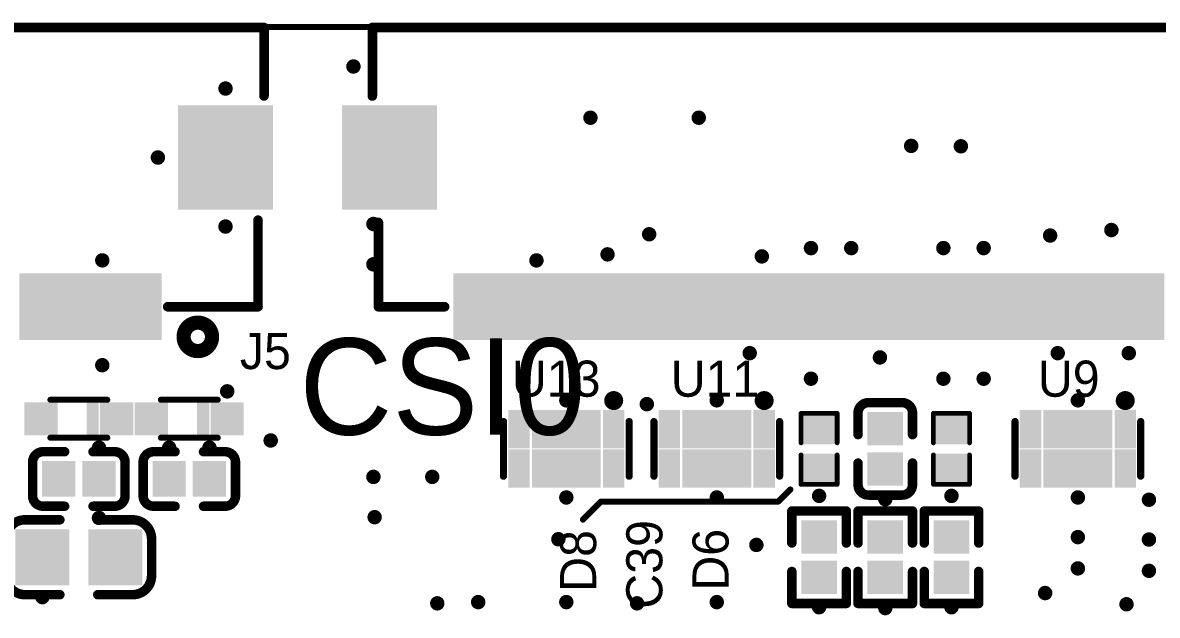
# Model space of a CAD drawing. Header units: millimetres. Extents: x 1205 to 1330, y 770 to 864.
# Drawn here: x 1252.03 to 1275.97, y 847.23 to 859.73 of the extents above; entities that cross this region are included whole.
import ezdxf

# ---------------------------------------------------------------- set-up
doc = ezdxf.new("R2010")
doc.units = ezdxf.units.MM
for name, color, linetype in [('Mechanical1', 6, 'Continuous'), ('TopOverlay', 2, 'Continuous'), ('TopPaste', 8, 'Continuous'), ('TopSolder', 216, 'Continuous'), ('ViaHoleLayer', 16, 'Continuous')]:
    doc.layers.add(name, color=color, linetype=linetype)

# ---------------------------------------------------------------- blocks, each defined once
blk = doc.blocks.new('0402_C_55')
at = {"layer": 'TopOverlay', "const_width": 0.2}
for points in [[(-0.975, 0.355, -0.414214), (-0.755, 0.575)], [(0.755, 0.575, -0.414214), (0.975, 0.355)], [(-0.755, -0.575, -0.414214), (-0.975, -0.355)], [(0.975, -0.355, -0.414214), (0.755, -0.575)]]:
    blk.add_lwpolyline(points, format="xyb", dxfattribs=at)
at = {"layer": 'TopOverlay', "const_width": 0.1}
for points in [[(-0.805, 0.575, 1), (-0.705, 0.575, 1)], [(-0.8, 0.575, 1), (-0.7, 0.575, 1)], [(-0.35, 0.575, 1), (-0.25, 0.575, 1)], [(0.25, 0.575, 1), (0.35, 0.575, 1)], [(0.7, 0.575, 1), (0.8, 0.575, 1)], [(0.705, 0.575, 1), (0.805, 0.575, 1)], [(-1.025, 0.355, 1), (-0.925, 0.355, 1)], [(-1.025, 0.355, 1), (-0.925, 0.355, 1)], [(0.925, 0.355, 1), (1.025, 0.355, 1)], [(0.925, 0.355, 1), (1.025, 0.355, 1)], [(-1.025, -0.355, 1), (-0.925, -0.355, 1)], [(-1.025, -0.355, 1), (-0.925, -0.355, 1)], [(-0.805, -0.575, 1), (-0.705, -0.575, 1)], [(-0.8, -0.575, 1), (-0.7, -0.575, 1)], [(-0.35, -0.575, 1), (-0.25, -0.575, 1)], [(0.25, -0.575, 1), (0.35, -0.575, 1)], [(0.7, -0.575, 1), (0.8, -0.575, 1)], [(0.705, -0.575, 1), (0.805, -0.575, 1)], [(0.925, -0.355, 1), (1.025, -0.355, 1)], [(0.925, -0.355, 1), (1.025, -0.355, 1)]]:
    blk.add_lwpolyline(points, format="xyb", close=True, dxfattribs=at)
at = {"layer": 'TopOverlay', "const_width": 0.2}
for points in [[(-0.75, 0.575), (-0.3, 0.575)], [(0.3, 0.575), (0.75, 0.575)], [(-0.975, 0.355), (-0.975, -0.355)], [(0.975, 0.355), (0.975, -0.355)], [(-0.3, -0.575), (-0.75, -0.575)], [(0.3, -0.575), (0.75, -0.575)]]:
    blk.add_lwpolyline(points, dxfattribs=at)
at = {"layer": 'TopPaste'}
for points in [[(-0.725, -0.325), (-0.125, -0.325), (-0.725, 0.325), (-0.125, 0.325)], [(0.125, -0.325), (0.725, -0.325), (0.125, 0.325), (0.725, 0.325)]]:
    blk.add_solid(points, dxfattribs=at)
at = {"layer": 'TopSolder'}
for points in [[(-0.776, -0.376), (-0.074, -0.376), (-0.776, 0.376), (-0.074, 0.376)], [(0.074, -0.376), (0.776, -0.376), (0.074, 0.376), (0.776, 0.376)]]:
    blk.add_solid(points, dxfattribs=at)
blk = doc.blocks.new('0402_C_69')
at = {"layer": 'TopOverlay', "const_width": 0.2}
for points in [[(-0.975, 0.355, -0.414214), (-0.755, 0.575)], [(0.755, 0.575, -0.414214), (0.975, 0.355)], [(-0.755, -0.575, -0.414214), (-0.975, -0.355)], [(0.975, -0.355, -0.414214), (0.755, -0.575)]]:
    blk.add_lwpolyline(points, format="xyb", dxfattribs=at)
at = {"layer": 'TopOverlay', "const_width": 0.1}
for points in [[(-0.805, 0.575, 1), (-0.705, 0.575, 1)], [(-0.8, 0.575, 1), (-0.7, 0.575, 1)], [(-0.35, 0.575, 1), (-0.25, 0.575, 1)], [(0.25, 0.575, 1), (0.35, 0.575, 1)], [(0.7, 0.575, 1), (0.8, 0.575, 1)], [(0.705, 0.575, 1), (0.805, 0.575, 1)], [(-1.025, 0.355, 1), (-0.925, 0.355, 1)], [(-1.025, 0.355, 1), (-0.925, 0.355, 1)], [(0.925, 0.355, 1), (1.025, 0.355, 1)], [(0.925, 0.355, 1), (1.025, 0.355, 1)], [(-1.025, -0.355, 1), (-0.925, -0.355, 1)], [(-1.025, -0.355, 1), (-0.925, -0.355, 1)], [(-0.805, -0.575, 1), (-0.705, -0.575, 1)], [(-0.8, -0.575, 1), (-0.7, -0.575, 1)], [(-0.35, -0.575, 1), (-0.25, -0.575, 1)], [(0.25, -0.575, 1), (0.35, -0.575, 1)], [(0.7, -0.575, 1), (0.8, -0.575, 1)], [(0.705, -0.575, 1), (0.805, -0.575, 1)], [(0.925, -0.355, 1), (1.025, -0.355, 1)], [(0.925, -0.355, 1), (1.025, -0.355, 1)]]:
    blk.add_lwpolyline(points, format="xyb", close=True, dxfattribs=at)
at = {"layer": 'TopOverlay', "const_width": 0.2}
for points in [[(-0.3, 0.575), (-0.75, 0.575)], [(0.75, 0.575), (0.3, 0.575)], [(-0.975, 0.355), (-0.975, -0.355)], [(0.975, 0.355), (0.975, -0.355)], [(-0.3, -0.575), (-0.75, -0.575)], [(0.75, -0.575), (0.3, -0.575)]]:
    blk.add_lwpolyline(points, dxfattribs=at)
at = {"layer": 'TopPaste'}
for points in [[(-0.725, -0.325), (-0.125, -0.325), (-0.725, 0.325), (-0.125, 0.325)], [(0.125, -0.325), (0.725, -0.325), (0.125, 0.325), (0.725, 0.325)]]:
    blk.add_solid(points, dxfattribs=at)
at = {"layer": 'TopSolder'}
for points in [[(-0.776, -0.376), (-0.074, -0.376), (-0.776, 0.376), (-0.074, 0.376)], [(0.074, -0.376), (0.776, -0.376), (0.074, 0.376), (0.776, 0.376)]]:
    blk.add_solid(points, dxfattribs=at)
blk = doc.blocks.new('0402_C_71')
at = {"layer": 'TopOverlay', "const_width": 0.2}
for points in [[(-0.975, 0.355, -0.414214), (-0.755, 0.575)], [(0.755, 0.575, -0.414214), (0.975, 0.355)], [(-0.755, -0.575, -0.414214), (-0.975, -0.355)], [(0.975, -0.355, -0.414214), (0.755, -0.575)]]:
    blk.add_lwpolyline(points, format="xyb", dxfattribs=at)
at = {"layer": 'TopOverlay', "const_width": 0.1}
for points in [[(-0.805, 0.575, 1), (-0.705, 0.575, 1)], [(-0.8, 0.575, 1), (-0.7, 0.575, 1)], [(-0.35, 0.575, 1), (-0.25, 0.575, 1)], [(0.25, 0.575, 1), (0.35, 0.575, 1)], [(0.7, 0.575, 1), (0.8, 0.575, 1)], [(0.705, 0.575, 1), (0.805, 0.575, 1)], [(-1.025, 0.355, 1), (-0.925, 0.355, 1)], [(-1.025, 0.355, 1), (-0.925, 0.355, 1)], [(0.925, 0.355, 1), (1.025, 0.355, 1)], [(0.925, 0.355, 1), (1.025, 0.355, 1)], [(-1.025, -0.355, 1), (-0.925, -0.355, 1)], [(-1.025, -0.355, 1), (-0.925, -0.355, 1)], [(-0.805, -0.575, 1), (-0.705, -0.575, 1)], [(-0.8, -0.575, 1), (-0.7, -0.575, 1)], [(-0.35, -0.575, 1), (-0.25, -0.575, 1)], [(0.25, -0.575, 1), (0.35, -0.575, 1)], [(0.7, -0.575, 1), (0.8, -0.575, 1)], [(0.705, -0.575, 1), (0.805, -0.575, 1)], [(0.925, -0.355, 1), (1.025, -0.355, 1)], [(0.925, -0.355, 1), (1.025, -0.355, 1)]]:
    blk.add_lwpolyline(points, format="xyb", close=True, dxfattribs=at)
at = {"layer": 'TopOverlay', "const_width": 0.2}
for points in [[(-0.3, 0.575), (-0.75, 0.575)], [(0.75, 0.575), (0.3, 0.575)], [(-0.975, 0.355), (-0.975, -0.355)], [(0.975, 0.355), (0.975, -0.355)], [(-0.3, -0.575), (-0.75, -0.575)], [(0.75, -0.575), (0.3, -0.575)]]:
    blk.add_lwpolyline(points, dxfattribs=at)
at = {"layer": 'TopPaste'}
for points in [[(-0.725, -0.325), (-0.125, -0.325), (-0.725, 0.325), (-0.125, 0.325)], [(0.125, -0.325), (0.725, -0.325), (0.125, 0.325), (0.725, 0.325)]]:
    blk.add_solid(points, dxfattribs=at)
at = {"layer": 'TopSolder'}
for points in [[(-0.776, -0.376), (-0.074, -0.376), (-0.776, 0.376), (-0.074, 0.376)], [(0.074, -0.376), (0.776, -0.376), (0.074, 0.376), (0.776, 0.376)]]:
    blk.add_solid(points, dxfattribs=at)
blk = doc.blocks.new('0603_C_72')
at = {"layer": 'TopOverlay', "const_width": 0.2}
for points in [[(-1.535, 0.39, -0.414213), (-1.135, 0.79)], [(1.135, 0.79, -0.414213), (1.535, 0.39)], [(-1.135, -0.79, -0.414213), (-1.535, -0.39)], [(1.535, -0.39, -0.414213), (1.135, -0.79)]]:
    blk.add_lwpolyline(points, format="xyb", dxfattribs=at)
for points in [[(-0.4, 0.79), (-1.135, 0.79)], [(1.135, 0.79), (0.4, 0.79)], [(-1.535, 0.39), (-1.535, -0.39)], [(1.535, 0.39), (1.535, -0.39)], [(-0.4, -0.79), (-1.135, -0.79)], [(1.135, -0.79), (0.4, -0.79)]]:
    blk.add_lwpolyline(points, dxfattribs=at)
at = {"layer": 'TopOverlay', "const_width": 0.1}
for points in [[(-1.185, 0.79, 1), (-1.085, 0.79, 1)], [(-1.185, 0.79, 1), (-1.085, 0.79, 1)], [(-0.45, 0.79, 1), (-0.35, 0.79, 1)], [(0.35, 0.79, 1), (0.45, 0.79, 1)], [(1.085, 0.79, 1), (1.185, 0.79, 1)], [(1.085, 0.79, 1), (1.185, 0.79, 1)], [(-1.585, 0.39, 1), (-1.485, 0.39, 1)], [(-1.585, 0.39, 1), (-1.485, 0.39, 1)], [(1.485, 0.39, 1), (1.585, 0.39, 1)], [(1.485, 0.39, 1), (1.585, 0.39, 1)], [(-1.585, -0.39, 1), (-1.485, -0.39, 1)], [(-1.585, -0.39, 1), (-1.485, -0.39, 1)], [(1.485, -0.39, 1), (1.585, -0.39, 1)], [(1.485, -0.39, 1), (1.585, -0.39, 1)], [(-1.185, -0.79, 1), (-1.085, -0.79, 1)], [(-1.185, -0.79, 1), (-1.085, -0.79, 1)], [(-0.45, -0.79, 1), (-0.35, -0.79, 1)], [(0.35, -0.79, 1), (0.45, -0.79, 1)], [(1.085, -0.79, 1), (1.185, -0.79, 1)], [(1.085, -0.79, 1), (1.185, -0.79, 1)]]:
    blk.add_lwpolyline(points, format="xyb", close=True, dxfattribs=at)
at = {"layer": 'TopPaste'}
for points in [[(-1.235, -0.49), (-0.305, -0.49), (-1.235, 0.49), (-0.305, 0.49)], [(0.305, -0.49), (1.235, -0.49), (0.305, 0.49), (1.235, 0.49)]]:
    blk.add_solid(points, dxfattribs=at)
at = {"layer": 'TopSolder'}
for points in [[(-1.337, -0.592), (-0.203, -0.592), (-1.337, 0.592), (-0.203, 0.592)], [(0.203, -0.592), (1.337, -0.592), (0.203, 0.592), (1.337, 0.592)]]:
    blk.add_solid(points, dxfattribs=at)
blk = doc.blocks.new('DFN1006_237')
at = {"layer": 'TopOverlay', "const_width": 0.1}
for points in [[(-0.75, 0.381), (-0.75, -0.381)], [(-0.75, 0.381), (-0.127, 0.381)], [(0.127, 0.381), (0.75, 0.381)], [(0.75, 0.381), (0.75, -0.381)], [(-0.75, -0.381), (-0.127, -0.381)], [(0.127, -0.381), (0.75, -0.381)]]:
    blk.add_lwpolyline(points, dxfattribs=at)
at = {"layer": 'TopOverlay', "const_width": 0.05}
for points in [[(-0.775, 0.381, 1), (-0.725, 0.381, 1)], [(-0.775, 0.381, 1), (-0.725, 0.381, 1)], [(-0.152, 0.381, 1), (-0.102, 0.381, 1)], [(0.102, 0.381, 1), (0.152, 0.381, 1)], [(0.725, 0.381, 1), (0.775, 0.381, 1)], [(0.725, 0.381, 1), (0.775, 0.381, 1)], [(-0.775, -0.381, 1), (-0.725, -0.381, 1)], [(-0.775, -0.381, 1), (-0.725, -0.381, 1)], [(-0.152, -0.381, 1), (-0.102, -0.381, 1)], [(0.102, -0.381, 1), (0.152, -0.381, 1)], [(0.725, -0.381, 1), (0.775, -0.381, 1)], [(0.725, -0.381, 1), (0.775, -0.381, 1)]]:
    blk.add_lwpolyline(points, format="xyb", close=True, dxfattribs=at)
at = {"layer": 'TopPaste'}
for points in [[(-0.65, -0.3), (-0.15, -0.3), (-0.65, 0.3), (-0.15, 0.3)], [(0.15, -0.3), (0.65, -0.3), (0.15, 0.3), (0.65, 0.3)]]:
    blk.add_solid(points, dxfattribs=at)
at = {"layer": 'TopSolder'}
for points in [[(-0.701, -0.351), (-0.099, -0.351), (-0.701, 0.351), (-0.099, 0.351)], [(0.099, -0.351), (0.701, -0.351), (0.099, 0.351), (0.701, 0.351)]]:
    blk.add_solid(points, dxfattribs=at)
blk = doc.blocks.new('DFN1006_239')
at = {"layer": 'TopOverlay', "const_width": 0.1}
for points in [[(-0.75, 0.381), (-0.75, -0.381)], [(-0.75, 0.381), (-0.127, 0.381)], [(0.127, 0.381), (0.75, 0.381)], [(0.75, 0.381), (0.75, -0.381)], [(-0.75, -0.381), (-0.127, -0.381)], [(0.127, -0.381), (0.75, -0.381)]]:
    blk.add_lwpolyline(points, dxfattribs=at)
at = {"layer": 'TopOverlay', "const_width": 0.05}
for points in [[(-0.775, 0.381, 1), (-0.725, 0.381, 1)], [(-0.775, 0.381, 1), (-0.725, 0.381, 1)], [(-0.152, 0.381, 1), (-0.102, 0.381, 1)], [(0.102, 0.381, 1), (0.152, 0.381, 1)], [(0.725, 0.381, 1), (0.775, 0.381, 1)], [(0.725, 0.381, 1), (0.775, 0.381, 1)], [(-0.775, -0.381, 1), (-0.725, -0.381, 1)], [(-0.775, -0.381, 1), (-0.725, -0.381, 1)], [(-0.152, -0.381, 1), (-0.102, -0.381, 1)], [(0.102, -0.381, 1), (0.152, -0.381, 1)], [(0.725, -0.381, 1), (0.775, -0.381, 1)], [(0.725, -0.381, 1), (0.775, -0.381, 1)]]:
    blk.add_lwpolyline(points, format="xyb", close=True, dxfattribs=at)
at = {"layer": 'TopPaste'}
for points in [[(-0.65, -0.3), (-0.15, -0.3), (-0.65, 0.3), (-0.15, 0.3)], [(0.15, -0.3), (0.65, -0.3), (0.15, 0.3), (0.65, 0.3)]]:
    blk.add_solid(points, dxfattribs=at)
at = {"layer": 'TopSolder'}
for points in [[(-0.701, -0.351), (-0.099, -0.351), (-0.701, 0.351), (-0.099, 0.351)], [(0.099, -0.351), (0.701, -0.351), (0.099, 0.351), (0.701, 0.351)]]:
    blk.add_solid(points, dxfattribs=at)
blk = doc.blocks.new('SOD_523_244')
at = {"layer": 'TopOverlay', "const_width": 0.127}
for points in [[(-0.6, 0.4), (0.6, 0.4)], [(-0.6, -0.4), (0.6, -0.4)]]:
    blk.add_lwpolyline(points, dxfattribs=at)
at = {"layer": 'TopOverlay', "const_width": 0.0635}
for points in [[(-0.632, 0.4, 1), (-0.568, 0.4, 1)], [(0.568, 0.4, 1), (0.632, 0.4, 1)], [(-0.632, -0.4, 1), (-0.568, -0.4, 1)], [(0.568, -0.4, 1), (0.632, -0.4, 1)]]:
    blk.add_lwpolyline(points, format="xyb", close=True, dxfattribs=at)
at = {"layer": 'TopOverlay'}
blk.add_solid([(0.164, -0.401), (0.42, -0.401), (0.164, 0.399), (0.42, 0.399)], dxfattribs=at)
at = {"layer": 'TopPaste'}
for points in [[(-0.55, 0.25), (-1.05, 0.25), (-0.55, -0.25), (-1.05, -0.25)], [(0.55, -0.25), (1.05, -0.25), (0.55, 0.25), (1.05, 0.25)]]:
    blk.add_solid(points, dxfattribs=at)
at = {"layer": 'TopSolder'}
for points in [[(-0.45, 0.35), (-1.15, 0.35), (-0.45, -0.35), (-1.15, -0.35)], [(0.45, -0.35), (1.15, -0.35), (0.45, 0.35), (1.15, 0.35)]]:
    blk.add_solid(points, dxfattribs=at)
blk = doc.blocks.new('SOD_523_245')
at = {"layer": 'TopOverlay', "const_width": 0.127}
for points in [[(-0.6, 0.4), (0.6, 0.4)], [(-0.6, -0.4), (0.6, -0.4)]]:
    blk.add_lwpolyline(points, dxfattribs=at)
at = {"layer": 'TopOverlay', "const_width": 0.0635}
for points in [[(-0.632, 0.4, 1), (-0.568, 0.4, 1)], [(0.568, 0.4, 1), (0.632, 0.4, 1)], [(-0.632, -0.4, 1), (-0.568, -0.4, 1)], [(0.568, -0.4, 1), (0.632, -0.4, 1)]]:
    blk.add_lwpolyline(points, format="xyb", close=True, dxfattribs=at)
at = {"layer": 'TopOverlay'}
blk.add_solid([(0.163, -0.4), (0.42, -0.4), (0.163, 0.4), (0.42, 0.4)], dxfattribs=at)
at = {"layer": 'TopPaste'}
for points in [[(-0.55, 0.25), (-1.05, 0.25), (-0.55, -0.25), (-1.05, -0.25)], [(0.55, -0.25), (1.05, -0.25), (0.55, 0.25), (1.05, 0.25)]]:
    blk.add_solid(points, dxfattribs=at)
at = {"layer": 'TopSolder'}
for points in [[(-0.45, 0.35), (-1.15, 0.35), (-0.45, -0.35), (-1.15, -0.35)], [(0.45, -0.35), (1.15, -0.35), (0.45, 0.35), (1.15, 0.35)]]:
    blk.add_solid(points, dxfattribs=at)
blk = doc.blocks.new('FFC0_5_40P_324')
at = {"layer": 'TopOverlay', "const_width": 0.203}
for points in [[(11.586, 1.574), (10.189, 1.574)], [(11.586, 1.574), (11.586, -0.204)], [(11.713, -2.871), (11.713, -4.316)], [(11.713, -4.316), (-12.163, -4.316)]]:
    blk.add_lwpolyline(points, dxfattribs=at)
at = {"layer": 'TopOverlay'}
for points, const_width in [([(10.138, 1.574, 1), (10.24, 1.574, 1)], 0.101), ([(11.535, 1.574, 1), (11.637, 1.574, 1)], 0.101), ([(11.535, 1.574, 1), (11.637, 1.574, 1)], 0.101), ([(11.535, -0.204, 1), (11.637, -0.204, 1)], 0.101), ([(11.662, -2.871, 1), (11.764, -2.871, 1)], 0.101), ([(11.662, -4.316, 1), (11.764, -4.316, 1)], 0.102), ([(11.662, -4.316, 1), (11.764, -4.316, 1)], 0.101)]:
    blk.add_lwpolyline(points, format="xyb", close=True, dxfattribs=dict(at, const_width=const_width))
at = {"layer": 'TopPaste'}
for points in [[(-4.9, 0.974), (-4.6, 0.974), (-4.9, 2.174), (-4.6, 2.174)], [(-4.4, 0.974), (-4.1, 0.974), (-4.4, 2.174), (-4.1, 2.174)], [(-3.9, 0.974), (-3.6, 0.974), (-3.9, 2.174), (-3.6, 2.174)], [(-3.4, 0.974), (-3.1, 0.974), (-3.4, 2.174), (-3.1, 2.174)], [(-2.9, 0.974), (-2.6, 0.974), (-2.9, 2.174), (-2.6, 2.174)], [(-2.4, 0.974), (-2.1, 0.974), (-2.4, 2.174), (-2.1, 2.174)], [(-1.9, 0.974), (-1.6, 0.974), (-1.9, 2.174), (-1.6, 2.174)], [(-1.4, 0.974), (-1.1, 0.974), (-1.4, 2.174), (-1.1, 2.174)], [(-0.9, 0.974), (-0.6, 0.974), (-0.9, 2.174), (-0.6, 2.174)], [(-0.4, 0.974), (-0.1, 0.974), (-0.4, 2.174), (-0.1, 2.174)], [(0.1, 0.974), (0.4, 0.974), (0.1, 2.174), (0.4, 2.174)], [(0.6, 0.974), (0.9, 0.974), (0.6, 2.174), (0.9, 2.174)], [(1.1, 0.974), (1.4, 0.974), (1.1, 2.174), (1.4, 2.174)], [(1.6, 0.974), (1.9, 0.974), (1.6, 2.174), (1.9, 2.174)], [(2.1, 0.974), (2.4, 0.974), (2.1, 2.174), (2.4, 2.174)], [(2.6, 0.974), (2.9, 0.974), (2.6, 2.174), (2.9, 2.174)], [(3.1, 0.974), (3.4, 0.974), (3.1, 2.174), (3.4, 2.174)], [(3.6, 0.974), (3.9, 0.974), (3.6, 2.174), (3.9, 2.174)], [(4.1, 0.974), (4.4, 0.974), (4.1, 2.174), (4.4, 2.174)], [(4.6, 0.974), (4.9, 0.974), (4.6, 2.174), (4.9, 2.174)], [(5.1, 0.974), (5.4, 0.974), (5.1, 2.174), (5.4, 2.174)], [(5.6, 0.974), (5.9, 0.974), (5.6, 2.174), (5.9, 2.174)], [(6.1, 0.974), (6.4, 0.974), (6.1, 2.174), (6.4, 2.174)], [(6.6, 0.974), (6.9, 0.974), (6.6, 2.174), (6.9, 2.174)], [(7.1, 0.974), (7.4, 0.974), (7.1, 2.174), (7.4, 2.174)], [(7.6, 0.974), (7.9, 0.974), (7.6, 2.174), (7.9, 2.174)], [(8.1, 0.974), (8.4, 0.974), (8.1, 2.174), (8.4, 2.174)], [(8.6, 0.974), (8.9, 0.974), (8.6, 2.174), (8.9, 2.174)], [(9.1, 0.974), (9.4, 0.974), (9.1, 2.174), (9.4, 2.174)], [(9.6, 0.974), (9.9, 0.974), (9.6, 2.174), (9.9, 2.174)], [(12.25, -0.574), (10.45, -0.574), (12.25, -2.574), (10.45, -2.574)]]:
    blk.add_solid(points, dxfattribs=at)
at = {"layer": 'TopSolder'}
for points in [[(-5.002, 0.872), (-4.498, 0.872), (-5.002, 2.276), (-4.498, 2.276)], [(-4.502, 0.872), (-3.998, 0.872), (-4.502, 2.276), (-3.998, 2.276)], [(-4.002, 0.872), (-3.498, 0.872), (-4.002, 2.276), (-3.498, 2.276)], [(-3.502, 0.872), (-2.998, 0.872), (-3.502, 2.276), (-2.998, 2.276)], [(-3.002, 0.872), (-2.498, 0.872), (-3.002, 2.276), (-2.498, 2.276)], [(-2.502, 0.872), (-1.998, 0.872), (-2.502, 2.276), (-1.998, 2.276)], [(-2.002, 0.872), (-1.498, 0.872), (-2.002, 2.276), (-1.498, 2.276)], [(-1.502, 0.872), (-0.998, 0.872), (-1.502, 2.276), (-0.998, 2.276)], [(-1.002, 0.872), (-0.498, 0.872), (-1.002, 2.276), (-0.498, 2.276)], [(-0.502, 0.872), (0.002, 0.872), (-0.502, 2.276), (0.002, 2.276)], [(-0.002, 0.872), (0.502, 0.872), (-0.002, 2.276), (0.502, 2.276)], [(0.498, 0.872), (1.002, 0.872), (0.498, 2.276), (1.002, 2.276)], [(0.998, 0.872), (1.502, 0.872), (0.998, 2.276), (1.502, 2.276)], [(1.498, 0.872), (2.002, 0.872), (1.498, 2.276), (2.002, 2.276)], [(1.998, 0.872), (2.502, 0.872), (1.998, 2.276), (2.502, 2.276)], [(2.498, 0.872), (3.002, 0.872), (2.498, 2.276), (3.002, 2.276)], [(2.998, 0.872), (3.502, 0.872), (2.998, 2.276), (3.502, 2.276)], [(3.498, 0.872), (4.002, 0.872), (3.498, 2.276), (4.002, 2.276)], [(3.998, 0.872), (4.502, 0.872), (3.998, 2.276), (4.502, 2.276)], [(4.498, 0.872), (5.002, 0.872), (4.498, 2.276), (5.002, 2.276)], [(4.998, 0.872), (5.502, 0.872), (4.998, 2.276), (5.502, 2.276)], [(5.498, 0.872), (6.002, 0.872), (5.498, 2.276), (6.002, 2.276)], [(5.998, 0.872), (6.502, 0.872), (5.998, 2.276), (6.502, 2.276)], [(6.498, 0.872), (7.002, 0.872), (6.498, 2.276), (7.002, 2.276)], [(6.998, 0.872), (7.502, 0.872), (6.998, 2.276), (7.502, 2.276)], [(7.498, 0.872), (8.002, 0.872), (7.498, 2.276), (8.002, 2.276)], [(7.998, 0.872), (8.502, 0.872), (7.998, 2.276), (8.502, 2.276)], [(8.498, 0.872), (9.002, 0.872), (8.498, 2.276), (9.002, 2.276)], [(8.998, 0.872), (9.502, 0.872), (8.998, 2.276), (9.502, 2.276)], [(9.498, 0.872), (10.002, 0.872), (9.498, 2.276), (10.002, 2.276)], [(12.352, -0.472), (10.348, -0.472), (12.352, -2.676), (10.348, -2.676)]]:
    blk.add_solid(points, dxfattribs=at)
blk = doc.blocks.new('FFC0_5_40P_326')
at = {"layer": 'TopOverlay'}
for points, const_width in [([(-10.466, 2.209, 1), (-11.066, 2.209, 1)], 0.3), ([(-11.141, 2.209, 1), (-10.991, 2.209, 1)], 0.15), ([(-10.541, 2.209, 1), (-10.391, 2.209, 1)], 0.15), ([(-12.087, 1.574, 1), (-11.985, 1.574, 1)], 0.102), ([(-12.087, 1.574, 1), (-11.985, 1.574, 1)], 0.101), ([(-10.182, 1.574, 1), (-10.08, 1.574, 1)], 0.101), ([(-12.087, -0.252, 1), (-11.985, -0.252, 1)], 0.102), ([(-12.214, -2.871, 1), (-12.112, -2.871, 1)], 0.101), ([(-12.214, -4.316, 1), (-12.112, -4.316, 1)], 0.102), ([(-12.214, -4.316, 1), (-12.112, -4.316, 1)], 0.101)]:
    blk.add_lwpolyline(points, format="xyb", close=True, dxfattribs=dict(at, const_width=const_width))
at = {"layer": 'TopOverlay', "const_width": 0.203}
for points in [[(-12.036, 1.574), (-12.036, -0.252)], [(-10.131, 1.574), (-12.036, 1.574)], [(-12.163, -2.871), (-12.163, -4.316)], [(11.713, -4.316), (-12.163, -4.316)]]:
    blk.add_lwpolyline(points, dxfattribs=at)
at = {"layer": 'TopPaste'}
for points in [[(-9.9, 0.974), (-9.6, 0.974), (-9.9, 2.174), (-9.6, 2.174)], [(-9.4, 0.974), (-9.1, 0.974), (-9.4, 2.174), (-9.1, 2.174)], [(-8.9, 0.974), (-8.6, 0.974), (-8.9, 2.174), (-8.6, 2.174)], [(-8.4, 0.974), (-8.1, 0.974), (-8.4, 2.174), (-8.1, 2.174)], [(-7.9, 0.974), (-7.6, 0.974), (-7.9, 2.174), (-7.6, 2.174)], [(-7.4, 0.974), (-7.1, 0.974), (-7.4, 2.174), (-7.1, 2.174)], [(-12.25, -2.574), (-10.45, -2.574), (-12.25, -0.574), (-10.45, -0.574)]]:
    blk.add_solid(points, dxfattribs=at)
at = {"layer": 'TopSolder'}
for points in [[(-10.002, 0.872), (-9.498, 0.872), (-10.002, 2.276), (-9.498, 2.276)], [(-9.502, 0.872), (-8.998, 0.872), (-9.502, 2.276), (-8.998, 2.276)], [(-9.002, 0.872), (-8.498, 0.872), (-9.002, 2.276), (-8.498, 2.276)], [(-8.502, 0.872), (-7.998, 0.872), (-8.502, 2.276), (-7.998, 2.276)], [(-8.002, 0.872), (-7.498, 0.872), (-8.002, 2.276), (-7.498, 2.276)], [(-7.502, 0.872), (-6.998, 0.872), (-7.502, 2.276), (-6.998, 2.276)], [(-12.352, -2.676), (-10.348, -2.676), (-12.352, -0.472), (-10.348, -0.472)]]:
    blk.add_solid(points, dxfattribs=at)
blk = doc.blocks.new('0402_R_372')
at = {"layer": 'TopOverlay', "const_width": 0.2}
for points in [[(-0.975, -0.575), (-0.975, 0.575)], [(-0.3, 0.575), (-0.975, 0.575)], [(0.975, 0.575), (0.3, 0.575)], [(0.975, -0.575), (0.975, 0.575)], [(-0.975, -0.575), (-0.3, -0.575)], [(0.3, -0.575), (0.975, -0.575)]]:
    blk.add_lwpolyline(points, dxfattribs=at)
at = {"layer": 'TopOverlay', "const_width": 0.1}
for points in [[(-1.025, 0.575, 1), (-0.925, 0.575, 1)], [(-1.025, 0.575, 1), (-0.925, 0.575, 1)], [(-0.35, 0.575, 1), (-0.25, 0.575, 1)], [(0.25, 0.575, 1), (0.35, 0.575, 1)], [(0.925, 0.575, 1), (1.025, 0.575, 1)], [(0.925, 0.575, 1), (1.025, 0.575, 1)], [(-1.025, -0.575, 1), (-0.925, -0.575, 1)], [(-1.025, -0.575, 1), (-0.925, -0.575, 1)], [(-0.35, -0.575, 1), (-0.25, -0.575, 1)], [(0.25, -0.575, 1), (0.35, -0.575, 1)], [(0.925, -0.575, 1), (1.025, -0.575, 1)], [(0.925, -0.575, 1), (1.025, -0.575, 1)]]:
    blk.add_lwpolyline(points, format="xyb", close=True, dxfattribs=at)
at = {"layer": 'TopPaste'}
for points in [[(-0.725, -0.325), (-0.125, -0.325), (-0.725, 0.325), (-0.125, 0.325)], [(0.125, -0.325), (0.725, -0.325), (0.125, 0.325), (0.725, 0.325)]]:
    blk.add_solid(points, dxfattribs=at)
at = {"layer": 'TopSolder'}
for points in [[(-0.776, -0.376), (-0.074, -0.376), (-0.776, 0.376), (-0.074, 0.376)], [(0.074, -0.376), (0.776, -0.376), (0.074, 0.376), (0.776, 0.376)]]:
    blk.add_solid(points, dxfattribs=at)
blk = doc.blocks.new('0402_R_382')
at = {"layer": 'TopOverlay', "const_width": 0.2}
for points in [[(-0.975, 0.575), (-0.975, -0.575)], [(-0.975, 0.575), (-0.3, 0.575)], [(0.3, 0.575), (0.975, 0.575)], [(0.975, 0.575), (0.975, -0.575)], [(-0.3, -0.575), (-0.975, -0.575)], [(0.975, -0.575), (0.3, -0.575)]]:
    blk.add_lwpolyline(points, dxfattribs=at)
at = {"layer": 'TopOverlay', "const_width": 0.1}
for points in [[(-1.025, 0.575, 1), (-0.925, 0.575, 1)], [(-1.025, 0.575, 1), (-0.925, 0.575, 1)], [(-0.35, 0.575, 1), (-0.25, 0.575, 1)], [(0.25, 0.575, 1), (0.35, 0.575, 1)], [(0.925, 0.575, 1), (1.025, 0.575, 1)], [(0.925, 0.575, 1), (1.025, 0.575, 1)], [(-1.025, -0.575, 1), (-0.925, -0.575, 1)], [(-1.025, -0.575, 1), (-0.925, -0.575, 1)], [(-0.35, -0.575, 1), (-0.25, -0.575, 1)], [(0.25, -0.575, 1), (0.35, -0.575, 1)], [(0.925, -0.575, 1), (1.025, -0.575, 1)], [(0.925, -0.575, 1), (1.025, -0.575, 1)]]:
    blk.add_lwpolyline(points, format="xyb", close=True, dxfattribs=at)
at = {"layer": 'TopPaste'}
for points in [[(-0.725, -0.325), (-0.125, -0.325), (-0.725, 0.325), (-0.125, 0.325)], [(0.125, -0.325), (0.725, -0.325), (0.125, 0.325), (0.725, 0.325)]]:
    blk.add_solid(points, dxfattribs=at)
at = {"layer": 'TopSolder'}
for points in [[(-0.776, -0.376), (-0.074, -0.376), (-0.776, 0.376), (-0.074, 0.376)], [(0.074, -0.376), (0.776, -0.376), (0.074, 0.376), (0.776, 0.376)]]:
    blk.add_solid(points, dxfattribs=at)
blk = doc.blocks.new('0402_R_384')
at = {"layer": 'TopOverlay', "const_width": 0.2}
for points in [[(-0.975, 0.575), (-0.975, -0.575)], [(-0.975, 0.575), (-0.3, 0.575)], [(0.3, 0.575), (0.975, 0.575)], [(0.975, 0.575), (0.975, -0.575)], [(-0.3, -0.575), (-0.975, -0.575)], [(0.975, -0.575), (0.3, -0.575)]]:
    blk.add_lwpolyline(points, dxfattribs=at)
at = {"layer": 'TopOverlay', "const_width": 0.1}
for points in [[(-1.025, 0.575, 1), (-0.925, 0.575, 1)], [(-1.025, 0.575, 1), (-0.925, 0.575, 1)], [(-0.35, 0.575, 1), (-0.25, 0.575, 1)], [(0.25, 0.575, 1), (0.35, 0.575, 1)], [(0.925, 0.575, 1), (1.025, 0.575, 1)], [(0.925, 0.575, 1), (1.025, 0.575, 1)], [(-1.025, -0.575, 1), (-0.925, -0.575, 1)], [(-1.025, -0.575, 1), (-0.925, -0.575, 1)], [(-0.35, -0.575, 1), (-0.25, -0.575, 1)], [(0.25, -0.575, 1), (0.35, -0.575, 1)], [(0.925, -0.575, 1), (1.025, -0.575, 1)], [(0.925, -0.575, 1), (1.025, -0.575, 1)]]:
    blk.add_lwpolyline(points, format="xyb", close=True, dxfattribs=at)
at = {"layer": 'TopPaste'}
for points in [[(-0.725, -0.325), (-0.125, -0.325), (-0.725, 0.325), (-0.125, 0.325)], [(0.125, -0.325), (0.725, -0.325), (0.125, 0.325), (0.725, 0.325)]]:
    blk.add_solid(points, dxfattribs=at)
at = {"layer": 'TopSolder'}
for points in [[(-0.776, -0.376), (-0.074, -0.376), (-0.776, 0.376), (-0.074, 0.376)], [(0.074, -0.376), (0.776, -0.376), (0.074, 0.376), (0.776, 0.376)]]:
    blk.add_solid(points, dxfattribs=at)
blk = doc.blocks.new('DFN2510_593')
at = {"layer": 'TopOverlay', "const_width": 0.152}
for points in [[(-1.326, 0.576), (-1.326, -0.576)], [(1.326, 0.576), (1.326, -0.576)]]:
    blk.add_lwpolyline(points, dxfattribs=at)
at = {"layer": 'TopOverlay'}
for points, const_width in [([(-1.364, 0.576, 1), (-1.288, 0.576, 1)], 0.0762), ([(1.288, 0.576, 1), (1.364, 0.576, 1)], 0.0762), ([(-1.364, -0.576, 1), (-1.288, -0.576, 1)], 0.0762), ([(1.288, -0.576, 1), (1.364, -0.576, 1)], 0.0762), ([(-0.9, -1.019, 1), (-1.1, -1.019, 1)], 0.2), ([(-1.15, -1.019, 1), (-1.05, -1.019, 1)], 0.1), ([(-0.95, -1.019, 1), (-0.85, -1.019, 1)], 0.1)]:
    blk.add_lwpolyline(points, format="xyb", close=True, dxfattribs=dict(at, const_width=const_width))
at = {"layer": 'TopPaste'}
for points in [[(-1.125, 0.11), (-0.875, 0.11), (-1.125, 0.719), (-0.875, 0.719)], [(-0.625, 0.11), (-0.375, 0.11), (-0.625, 0.719), (-0.375, 0.719)], [(-0.19, 0.11), (0.19, 0.11), (-0.19, 0.719), (0.19, 0.719)], [(0.375, 0.11), (0.625, 0.11), (0.375, 0.719), (0.625, 0.719)], [(0.875, 0.11), (1.125, 0.11), (0.875, 0.719), (1.125, 0.719)], [(-1.125, -0.719), (-0.875, -0.719), (-1.125, -0.11), (-0.875, -0.11)], [(-0.625, -0.719), (-0.375, -0.719), (-0.625, -0.11), (-0.375, -0.11)], [(-0.19, -0.719), (0.19, -0.719), (-0.19, -0.11), (0.19, -0.11)], [(0.375, -0.719), (0.625, -0.719), (0.375, -0.11), (0.625, -0.11)], [(0.875, -0.719), (1.125, -0.719), (0.875, -0.11), (1.125, -0.11)]]:
    blk.add_solid(points, dxfattribs=at)
at = {"layer": 'TopSolder'}
for points in [[(-1.227, 0.008), (-0.773, 0.008), (-1.227, 0.821), (-0.773, 0.821)], [(-0.726, 0.008), (-0.273, 0.008), (-0.726, 0.821), (-0.273, 0.821)], [(-0.292, 0.008), (0.292, 0.008), (-0.292, 0.821), (0.292, 0.821)], [(0.274, 0.008), (0.727, 0.008), (0.274, 0.821), (0.727, 0.821)], [(0.773, 0.008), (1.227, 0.008), (0.773, 0.821), (1.227, 0.821)], [(-1.227, -0.821), (-0.773, -0.821), (-1.227, -0.008), (-0.773, -0.008)], [(-0.726, -0.821), (-0.273, -0.821), (-0.726, -0.008), (-0.273, -0.008)], [(-0.292, -0.821), (0.292, -0.821), (-0.292, -0.008), (0.292, -0.008)], [(0.274, -0.821), (0.727, -0.821), (0.274, -0.008), (0.727, -0.008)], [(0.773, -0.821), (1.227, -0.821), (0.773, -0.008), (1.227, -0.008)]]:
    blk.add_solid(points, dxfattribs=at)
blk = doc.blocks.new('DFN2510_595')
at = {"layer": 'TopOverlay', "const_width": 0.152}
for points in [[(-1.326, 0.576), (-1.326, -0.576)], [(1.326, 0.576), (1.326, -0.576)]]:
    blk.add_lwpolyline(points, dxfattribs=at)
at = {"layer": 'TopOverlay'}
for points, const_width in [([(-1.364, 0.576, 1), (-1.288, 0.576, 1)], 0.0762), ([(1.288, 0.576, 1), (1.364, 0.576, 1)], 0.0762), ([(-1.364, -0.576, 1), (-1.288, -0.576, 1)], 0.0762), ([(1.288, -0.576, 1), (1.364, -0.576, 1)], 0.0762), ([(-0.9, -1.019, 1), (-1.1, -1.019, 1)], 0.2), ([(-1.15, -1.019, 1), (-1.05, -1.019, 1)], 0.1), ([(-0.95, -1.019, 1), (-0.85, -1.019, 1)], 0.1)]:
    blk.add_lwpolyline(points, format="xyb", close=True, dxfattribs=dict(at, const_width=const_width))
at = {"layer": 'TopPaste'}
for points in [[(-1.125, 0.11), (-0.875, 0.11), (-1.125, 0.719), (-0.875, 0.719)], [(-0.625, 0.11), (-0.375, 0.11), (-0.625, 0.719), (-0.375, 0.719)], [(-0.19, 0.11), (0.19, 0.11), (-0.19, 0.719), (0.19, 0.719)], [(0.375, 0.11), (0.625, 0.11), (0.375, 0.719), (0.625, 0.719)], [(0.875, 0.11), (1.125, 0.11), (0.875, 0.719), (1.125, 0.719)], [(-1.125, -0.719), (-0.875, -0.719), (-1.125, -0.11), (-0.875, -0.11)], [(-0.625, -0.719), (-0.375, -0.719), (-0.625, -0.11), (-0.375, -0.11)], [(-0.19, -0.719), (0.19, -0.719), (-0.19, -0.11), (0.19, -0.11)], [(0.375, -0.719), (0.625, -0.719), (0.375, -0.11), (0.625, -0.11)], [(0.875, -0.719), (1.125, -0.719), (0.875, -0.11), (1.125, -0.11)]]:
    blk.add_solid(points, dxfattribs=at)
at = {"layer": 'TopSolder'}
for points in [[(-1.227, 0.008), (-0.773, 0.008), (-1.227, 0.821), (-0.773, 0.821)], [(-0.726, 0.008), (-0.273, 0.008), (-0.726, 0.821), (-0.273, 0.821)], [(-0.292, 0.008), (0.292, 0.008), (-0.292, 0.821), (0.292, 0.821)], [(0.274, 0.008), (0.727, 0.008), (0.274, 0.821), (0.727, 0.821)], [(0.773, 0.008), (1.227, 0.008), (0.773, 0.821), (1.227, 0.821)], [(-1.227, -0.821), (-0.773, -0.821), (-1.227, -0.008), (-0.773, -0.008)], [(-0.726, -0.821), (-0.273, -0.821), (-0.726, -0.008), (-0.273, -0.008)], [(-0.292, -0.821), (0.292, -0.821), (-0.292, -0.008), (0.292, -0.008)], [(0.274, -0.821), (0.727, -0.821), (0.274, -0.008), (0.727, -0.008)], [(0.773, -0.821), (1.227, -0.821), (0.773, -0.008), (1.227, -0.008)]]:
    blk.add_solid(points, dxfattribs=at)
blk = doc.blocks.new('DFN2510_597')
at = {"layer": 'TopOverlay', "const_width": 0.152}
for points in [[(-1.326, 0.576), (-1.326, -0.576)], [(1.326, 0.576), (1.326, -0.576)]]:
    blk.add_lwpolyline(points, dxfattribs=at)
at = {"layer": 'TopOverlay'}
for points, const_width in [([(-1.364, 0.576, 1), (-1.288, 0.576, 1)], 0.0762), ([(1.288, 0.576, 1), (1.364, 0.576, 1)], 0.0762), ([(-1.364, -0.576, 1), (-1.288, -0.576, 1)], 0.0762), ([(1.288, -0.576, 1), (1.364, -0.576, 1)], 0.0762), ([(-0.9, -1.019, 1), (-1.1, -1.019, 1)], 0.2), ([(-1.15, -1.019, 1), (-1.05, -1.019, 1)], 0.1), ([(-0.95, -1.019, 1), (-0.85, -1.019, 1)], 0.1)]:
    blk.add_lwpolyline(points, format="xyb", close=True, dxfattribs=dict(at, const_width=const_width))
at = {"layer": 'TopPaste'}
for points in [[(-1.125, 0.11), (-0.875, 0.11), (-1.125, 0.719), (-0.875, 0.719)], [(-0.625, 0.11), (-0.375, 0.11), (-0.625, 0.719), (-0.375, 0.719)], [(-0.19, 0.11), (0.19, 0.11), (-0.19, 0.719), (0.19, 0.719)], [(0.375, 0.11), (0.625, 0.11), (0.375, 0.719), (0.625, 0.719)], [(0.875, 0.11), (1.125, 0.11), (0.875, 0.719), (1.125, 0.719)], [(-1.125, -0.719), (-0.875, -0.719), (-1.125, -0.11), (-0.875, -0.11)], [(-0.625, -0.719), (-0.375, -0.719), (-0.625, -0.11), (-0.375, -0.11)], [(-0.19, -0.719), (0.19, -0.719), (-0.19, -0.11), (0.19, -0.11)], [(0.375, -0.719), (0.625, -0.719), (0.375, -0.11), (0.625, -0.11)], [(0.875, -0.719), (1.125, -0.719), (0.875, -0.11), (1.125, -0.11)]]:
    blk.add_solid(points, dxfattribs=at)
at = {"layer": 'TopSolder'}
for points in [[(-1.227, 0.008), (-0.773, 0.008), (-1.227, 0.821), (-0.773, 0.821)], [(-0.726, 0.008), (-0.273, 0.008), (-0.726, 0.821), (-0.273, 0.821)], [(-0.292, 0.008), (0.292, 0.008), (-0.292, 0.821), (0.292, 0.821)], [(0.274, 0.008), (0.727, 0.008), (0.274, 0.821), (0.727, 0.821)], [(0.773, 0.008), (1.227, 0.008), (0.773, 0.821), (1.227, 0.821)], [(-1.227, -0.821), (-0.773, -0.821), (-1.227, -0.008), (-0.773, -0.008)], [(-0.726, -0.821), (-0.273, -0.821), (-0.726, -0.008), (-0.273, -0.008)], [(-0.292, -0.821), (0.292, -0.821), (-0.292, -0.008), (0.292, -0.008)], [(0.274, -0.821), (0.727, -0.821), (0.274, -0.008), (0.727, -0.008)], [(0.773, -0.821), (1.227, -0.821), (0.773, -0.008), (1.227, -0.008)]]:
    blk.add_solid(points, dxfattribs=at)

msp = doc.modelspace()

# ---------------------------------------------------------------- linework, layer by layer
at = {"layer": 'Mechanical1', "const_width": 0.127}
msp.add_lwpolyline([(1207.582, 859.637), (1327.582, 859.637)], dxfattribs=at)
msp.add_lwpolyline([(1207.582, 859.637), (1327.582, 859.637)], dxfattribs=at)
at = {"layer": 'TopOverlay', "const_width": 0.127}
for points in [[(1267.976, 849.629), (1268.23, 849.883)], [(1263.853, 849.248), (1264.234, 849.629)], [(1264.234, 849.629), (1267.976, 849.629)]]:
    msp.add_lwpolyline(points, dxfattribs=at)
at = {"layer": 'TopOverlay', "const_width": 0.0635}
for points in [[(1268.198, 849.883, 1), (1268.262, 849.883, 1)], [(1264.202, 849.629, 1), (1264.266, 849.629, 1)], [(1264.202, 849.629, 1), (1264.266, 849.629, 1)], [(1267.944, 849.629, 1), (1268.008, 849.629, 1)], [(1267.944, 849.629, 1), (1268.008, 849.629, 1)], [(1263.821, 849.248, 1), (1263.885, 849.248, 1)]]:
    msp.add_lwpolyline(points, format="xyb", close=True, dxfattribs=at)
at = {"layer": 'ViaHoleLayer', "const_width": 0.152}
for points in [[(1258.934, 858.806, 1), (1259.087, 858.806, 1)], [(1256.235, 858.341, 1), (1256.387, 858.341, 1)], [(1263.936, 857.725, 1), (1264.088, 857.725, 1)], [(1266.222, 857.725, 1), (1266.374, 857.725, 1)], [(1270.704, 857.131, 1), (1270.857, 857.131, 1)], [(1271.753, 857.122, 1), (1271.905, 857.122, 1)], [(1254.808, 856.886, 1), (1254.96, 856.886, 1)], [(1256.235, 855.43, 1), (1256.387, 855.43, 1)], [(1259.356, 855.483, 1), (1259.509, 855.483, 1)], [(1274.929, 855.356, 1), (1275.082, 855.356, 1)], [(1265.175, 855.267, 1), (1265.327, 855.267, 1)], [(1273.637, 855.24, 1), (1273.789, 855.24, 1)], [(1268.59, 854.975, 1), (1268.742, 854.975, 1)], [(1269.44, 854.975, 1), (1269.592, 854.975, 1)], [(1271.384, 854.975, 1), (1271.536, 854.975, 1)], [(1272.234, 854.975, 1), (1272.386, 854.975, 1)], [(1253.635, 854.716, 1), (1253.787, 854.716, 1)], [(1259.356, 854.633, 1), (1259.509, 854.633, 1)], [(1262.797, 854.716, 1), (1262.949, 854.716, 1)], [(1264.297, 854.843, 1), (1264.449, 854.843, 1)], [(1267.553, 854.8, 1), (1267.705, 854.8, 1)], [(1267.297, 852.759, 1), (1267.449, 852.759, 1)], [(1273.797, 852.759, 1), (1273.949, 852.759, 1)], [(1275.297, 852.759, 1), (1275.449, 852.759, 1)], [(1253.635, 852.505, 1), (1253.787, 852.505, 1)], [(1270.045, 852.669, 1), (1270.197, 852.669, 1)], [(1268.59, 852.22, 1), (1268.742, 852.22, 1)], [(1271.384, 852.22, 1), (1271.536, 852.22, 1)], [(1272.234, 852.22, 1), (1272.386, 852.22, 1)], [(1256.271, 851.953, 1), (1256.424, 851.953, 1)], [(1263.427, 851.764, 1), (1263.579, 851.764, 1)], [(1266.602, 851.764, 1), (1266.754, 851.764, 1)], [(1274.222, 851.764, 1), (1274.374, 851.764, 1)], [(1265.126, 851.683, 1), (1265.278, 851.683, 1)], [(1257.188, 850.917, 1), (1257.341, 850.917, 1)], [(1253.565, 850.765, 1), (1253.717, 850.765, 1)], [(1255.046, 850.765, 1), (1255.199, 850.765, 1)], [(1255.896, 850.765, 1), (1256.049, 850.765, 1)], [(1259.356, 850.149, 1), (1259.509, 850.149, 1)], [(1260.598, 850.149, 1), (1260.75, 850.149, 1)], [(1263.427, 849.715, 1), (1263.579, 849.715, 1)], [(1266.602, 849.715, 1), (1266.754, 849.715, 1)], [(1268.761, 849.749, 1), (1268.913, 849.749, 1)], [(1270.158, 849.678, 1), (1270.31, 849.678, 1)], [(1271.555, 849.749, 1), (1271.707, 849.749, 1)], [(1274.222, 849.715, 1), (1274.374, 849.715, 1)], [(1275.722, 849.667, 1), (1275.874, 849.667, 1)], [(1253.565, 849.283, 1), (1253.717, 849.283, 1)], [(1259.382, 849.299, 1), (1259.534, 849.299, 1)], [(1274.222, 848.879, 1), (1274.374, 848.879, 1)], [(1263.259, 848.834, 1), (1263.411, 848.834, 1)], [(1267.438, 848.714, 1), (1267.59, 848.714, 1)], [(1275.722, 848.828, 1), (1275.874, 848.828, 1)], [(1274.222, 848.219, 1), (1274.374, 848.219, 1)], [(1275.722, 848.168, 1), (1275.874, 848.168, 1)], [(1273.531, 847.699, 1), (1273.684, 847.699, 1)], [(1252.37, 847.613, 1), (1252.522, 847.613, 1)], [(1260.704, 847.482, 1), (1260.856, 847.482, 1)], [(1261.567, 847.508, 1), (1261.72, 847.508, 1)], [(1263.427, 847.508, 1), (1263.579, 847.508, 1)], [(1264.92, 847.482, 1), (1265.072, 847.482, 1)], [(1266.602, 847.508, 1), (1266.754, 847.508, 1)], [(1275.248, 847.462, 1), (1275.4, 847.462, 1)], [(1268.761, 847.399, 1), (1268.913, 847.399, 1)], [(1270.158, 847.382, 1), (1270.31, 847.382, 1)], [(1271.555, 847.399, 1), (1271.707, 847.399, 1)]]:
    msp.add_lwpolyline(points, format="xyb", close=True, dxfattribs=at)

# ---------------------------------------------------------------- block references
for name, p, rotation in [('FFC0_5_40P_326', (1244.961, 855.312), 180), ('FFC0_5_40P_324', (1271.123, 855.312), 180), ('DFN2510_597', (1263.503, 850.74), 180), ('DFN2510_595', (1266.678, 850.74), 180), ('DFN2510_593', (1274.298, 850.74), 180), ('0402_C_55', (1270.234, 850.74), 90), ('DFN1006_239', (1268.837, 850.74), 90), ('DFN1006_237', (1271.631, 850.74), 90), ('0402_C_71', (1253.216, 850.105), 180), ('0402_C_69', (1255.547, 850.105), 180), ('0402_R_384', (1268.837, 848.454), 90), ('0402_R_372', (1270.234, 848.454), 270), ('0402_R_382', (1271.631, 848.454), 90), ('0603_C_72', (1253.216, 848.454), 180)]:
    msp.add_blockref(name, p, dxfattribs=dict(rotation=rotation))
for name, p in [('SOD_523_245', (1253.216, 851.375)), ('SOD_523_244', (1255.547, 851.375))]:
    msp.add_blockref(name, p)

# ---------------------------------------------------------------- texts
at = {"layer": 'TopOverlay'}
for s, p in [('J5', (1256.614, 852.423)), ('U13', (1262.355, 851.84)), ('U11', (1265.707, 851.84)), ('U9', (1273.454, 851.84))]:
    msp.add_text(s, height=0.762, dxfattribs=at).set_placement(p)
for s, height, rotation, p in [('CSI0', 2.032, 360, (1257.869, 851.039)), ('C39', 0.762, 90, (1265.53, 847.369)), ('D8', 0.762, 90, (1264.133, 847.725)), ('D6', 0.762, 90, (1266.927, 847.75))]:
    msp.add_text(s, height=height, rotation=rotation, dxfattribs=at).set_placement(p)

doc.saveas('drawing.dxf')
